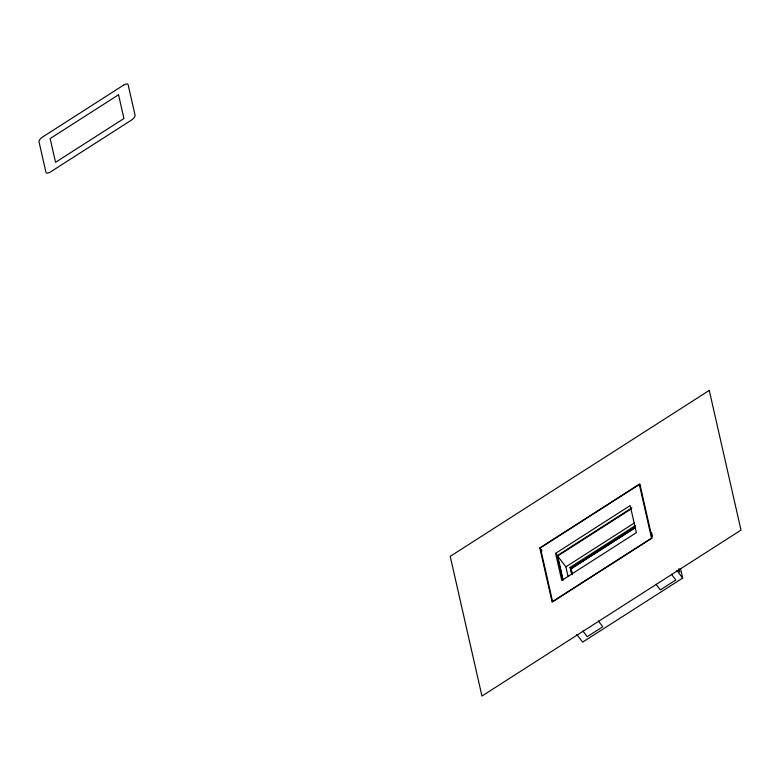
<?xml version="1.0" encoding="UTF-8"?>
<svg xmlns="http://www.w3.org/2000/svg" width="780" height="780" viewBox="0 0 780 780"><rect width="100%" height="100%" fill="white"/><g stroke="black" fill="none" stroke-linecap="round" stroke-linejoin="round"><path stroke-width="1.17" d="M539.809 547.931L639.805 483.883L652.119 538.073L552.123 602.131L539.809 547.931L541.993 550.787M639.346 484.487L540.394 547.872L552.581 601.517L651.534 538.132L639.346 484.487L640.721 486.291M555.584 553.351L630.191 505.557L636.343 532.662L561.736 580.447L555.584 553.351L565.88 566.836L568.015 576.254M631.907 507.809L557.3 555.594L562.916 580.34M631.225 508.911L557.642 556.042L562.994 579.608M565.88 566.836L634.355 522.971M571.672 574.538L570.053 567.411L635.378 525.574M635.115 527.212L570.823 568.396L572.159 574.285M635.359 527.533L571.067 568.717L572.432 574.694M635.388 527.572L571.077 568.766L570.053 567.411M680.511 568.649L682.656 578.077L582.66 642.125L576.849 634.51M652.606 536.494L651.505 532.691M678.249 570.082L679.721 572.003L678.951 568.649M676.835 570.463L682.656 578.077M671.492 574.285L675.831 579.959L660.289 589.914L655.951 584.24M598.445 621.075L602.774 626.75L587.233 636.704L582.904 631.03M123.493 85.195L42.666 136.968A5.002 2.126 -37.4 0 0 39.029 141.853L45.952 172.312A5.002 2.126 -37.4 0 0 50.602 171.883L131.42 120.12A5.002 2.126 -37.4 0 0 135.057 115.226L128.144 84.776A5.002 2.126 -37.4 0 0 123.493 85.195M118.54 94.77L50.154 138.567L55.546 162.318L123.932 118.511L118.54 94.77M709.264 390.419L450.216 556.355L481.952 696.043L741 530.108L709.264 390.419"/></g></svg>
